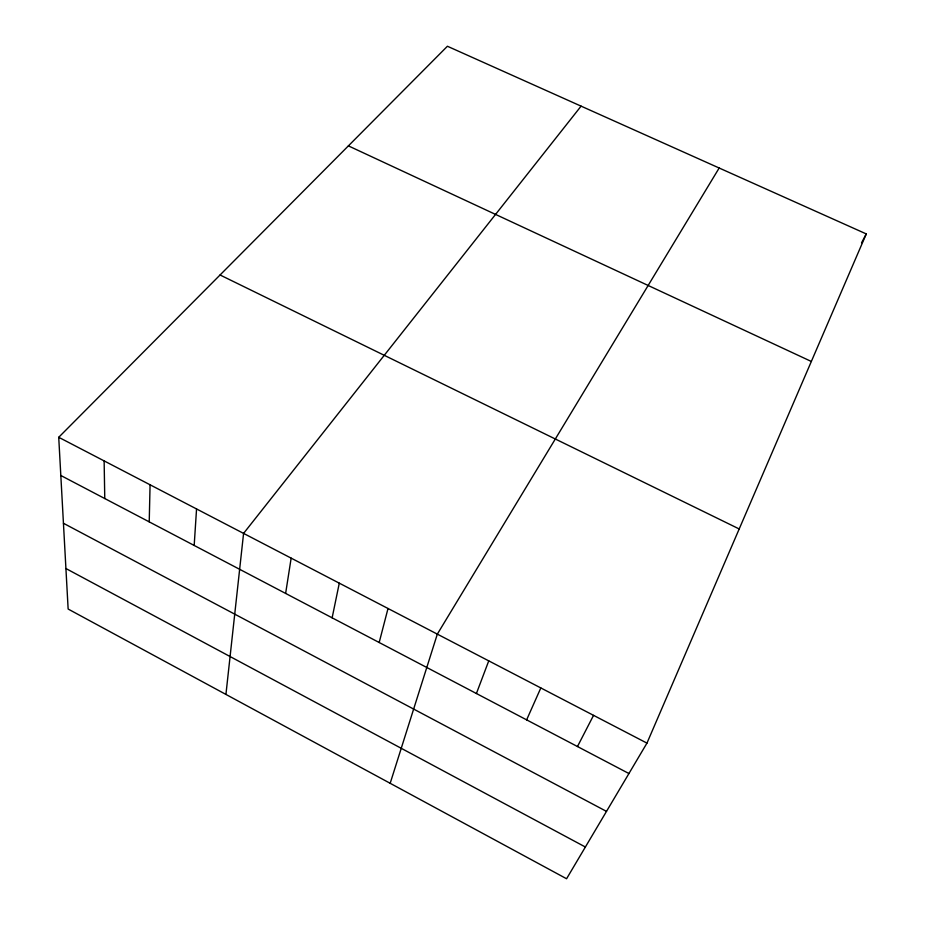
<?xml version="1.0" encoding="UTF-8"?>
<svg xmlns="http://www.w3.org/2000/svg" width="925" height="925" viewBox="0 0 925 925"><rect width="100%" height="100%" fill="white"/><g stroke="black" fill="none" stroke-linecap="round" stroke-linejoin="round"><path stroke-width="1.39" d="M149.226 521.862L150.07 484.792M194.181 545.449L196.551 508.958M225.931 694.421L243.576 533.401L581.085 106.144M285.628 593.422L291.155 558.133M332.133 617.831L339.29 583.166M379.181 642.517L388.014 608.5M390.177 783.302L437.328 634.134L719.176 168.003M476.41 693.519L488.747 660.878M646.957 743.122L866.274 233.921L447.411 46.25L58.726 437.294L68.138 609.043L566.574 878.75L646.957 743.122L58.726 437.294M526.626 719.87L540.824 687.946M577.466 746.533L593.549 715.36M861.557 242.778L866.274 233.921M348.39 145.873L811.341 361.467M220.058 274.979L739.202 528.961M60.819 475.485L628.931 773.531M63.443 523.273L606.499 811.387M65.918 568.528L585.386 847.022M104.132 460.904L104.768 498.54"/></g></svg>
